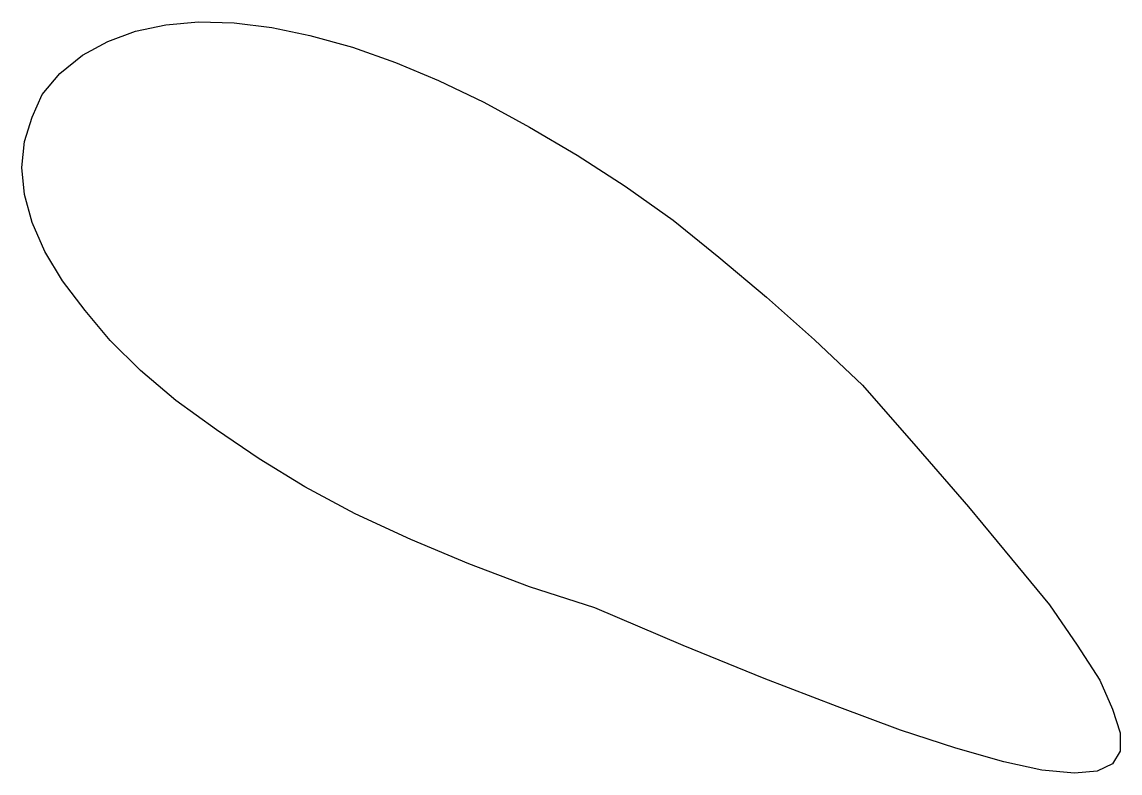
# Model space of a CAD drawing. Header units: metres. Extents: x -185 to 1201, y -340 to 309.
# Drawn here: x 876.852 to 877.287, y 53.1515 to 53.449 of the extents above; entities that cross this region are included whole.
import ezdxf

# ---------------------------------------------------------------- set-up
doc = ezdxf.new("R2010")
doc.units = ezdxf.units.M

msp = doc.modelspace()

# ---------------------------------------------------------------- linework, layer by layer
for p, q in [((876.909, 53.4479), (876.922, 53.449)), ((876.922, 53.449), (876.936, 53.4486)), ((876.936, 53.4486), (876.951, 53.4468)), ((876.886, 53.4413), (876.897, 53.4454)), ((876.897, 53.4454), (876.909, 53.4479)), ((876.951, 53.4468), (876.966, 53.4436)), ((876.876, 53.4358), (876.886, 53.4413)), ((876.966, 53.4436), (876.983, 53.439)), ((876.867, 53.4286), (876.876, 53.4358)), ((876.983, 53.439), (877, 53.433)), ((877, 53.433), (877.017, 53.4258)), ((876.86, 53.4203), (876.867, 53.4286)), ((877.017, 53.4258), (877.035, 53.4172)), ((876.856, 53.4113), (876.86, 53.4203)), ((877.035, 53.4172), (877.053, 53.4073)), ((876.853, 53.4016), (876.856, 53.4113)), ((877.053, 53.4073), (877.072, 53.3963)), ((876.852, 53.3914), (876.853, 53.4016)), ((877.072, 53.3963), (877.091, 53.384)), ((876.853, 53.3807), (876.852, 53.3914)), ((877.091, 53.384), (877.11, 53.3705)), ((876.856, 53.3696), (876.853, 53.3807)), ((877.11, 53.3705), (877.128, 53.3558)), ((876.861, 53.3581), (876.856, 53.3696)), ((876.868, 53.3465), (876.861, 53.3581)), ((877.128, 53.3558), (877.147, 53.34)), ((876.877, 53.3347), (876.868, 53.3465)), ((877.147, 53.34), (877.166, 53.3231)), ((876.887, 53.3228), (876.877, 53.3347)), ((876.899, 53.3109), (876.887, 53.3228)), ((877.166, 53.3231), (877.185, 53.3051)), ((876.913, 53.2991), (876.899, 53.3109)), ((877.185, 53.3051), (877.207, 53.2799)), ((876.929, 53.2874), (876.913, 53.2991)), ((876.946, 53.276), (876.929, 53.2874)), ((877.207, 53.2799), (877.227, 53.2569)), ((876.964, 53.2649), (876.946, 53.276)), ((876.984, 53.2542), (876.964, 53.2649)), ((877.006, 53.244), (876.984, 53.2542)), ((877.227, 53.2569), (877.244, 53.2364)), ((877.029, 53.2343), (877.006, 53.244)), ((877.244, 53.2364), (877.259, 53.2181)), ((877.053, 53.2253), (877.029, 53.2343)), ((877.079, 53.2169), (877.053, 53.2253)), ((877.259, 53.2181), (877.27, 53.2021)), ((877.114, 53.202), (877.079, 53.2169)), ((877.146, 53.1889), (877.114, 53.202)), ((877.27, 53.2021), (877.279, 53.1883)), ((877.175, 53.1778), (877.146, 53.1889)), ((877.279, 53.1883), (877.284, 53.1768)), ((877.2, 53.1685), (877.175, 53.1778)), ((877.284, 53.1768), (877.287, 53.1674)), ((877.222, 53.1613), (877.2, 53.1685)), ((877.287, 53.1674), (877.287, 53.1602)), ((877.241, 53.156), (877.222, 53.1613)), ((877.287, 53.1602), (877.284, 53.1552)), ((877.256, 53.1527), (877.241, 53.156)), ((877.269, 53.1515), (877.256, 53.1527)), ((877.284, 53.1552), (877.278, 53.1523)), ((877.278, 53.1523), (877.269, 53.1515))]:
    msp.add_line(p, q)

doc.saveas('drawing.dxf')
